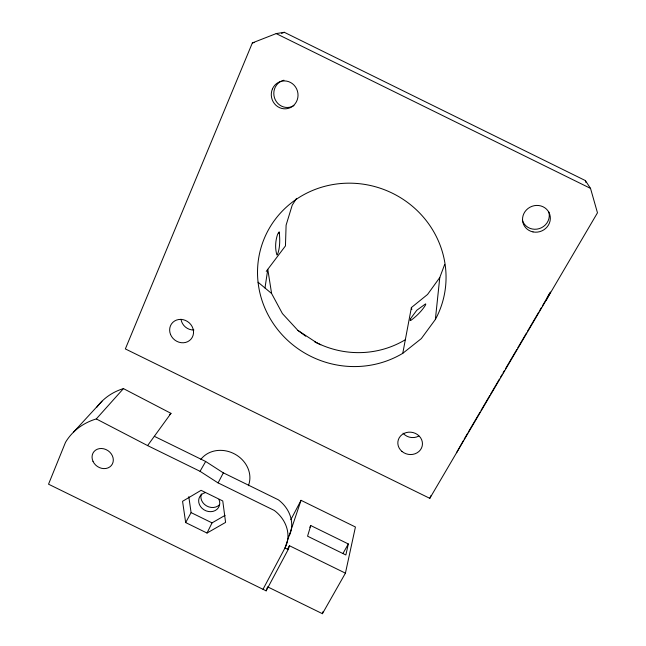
<?xml version="1.0" encoding="UTF-8"?>
<svg xmlns="http://www.w3.org/2000/svg" width="646" height="646" viewBox="0 0 646 646"><rect width="100%" height="100%" fill="white"/><g stroke="black" fill="none" stroke-linecap="round" stroke-linejoin="round"><path stroke-width="0.97" d="M279.355 233.392L279.427 232.366A10.78 1.13 -71.4 0 0 277.457 234.756C275.366 241.047 274.913 248.71 276.94 254.952L277.441 254.669C280.001 247.983 280.017 240.449 279.355 233.392L278.773 233.125M435.364 319.479A94.776 91.175 22.3 0 0 364.005 184.296A94.776 91.175 22.3 0 0 259.805 292.501A94.776 91.175 22.3 0 0 402.773 353.322L421.321 338.601L435.364 319.479L439.781 277.53L444.69 264.408M264.981 287.987L267.799 269.309L271.595 293.502L282.415 313.593L297.935 330.429L305.703 336.203M402.773 353.322L411.381 307.577L427.555 294.463L439.781 277.53M267.541 586.802L322.419 613.7L345.424 573.163L355.429 527.007L301.044 500.327L290.853 519.65M348.315 543.956L345.86 554.971L307.553 536.188L310.774 525.545L348.315 543.956L342.945 553.525M322.419 613.7L322.887 611.762M96.294 418.931L147.595 445.587L170.988 413.351L123.443 388.609L96.294 418.931A68.508 58.552 32.7 0 0 65.504 442.34L48.531 484.193L266.152 590.84L288.181 549.544L289.448 545.725L345.424 573.163M288.786 536.697L284.983 547.978L263.011 589.297M289.101 535.768L301.044 500.327M266.152 590.84L267.258 587.61M252.368 42.902L125.348 348.921L429.792 498.341L597.469 212.817L590.517 188.382L585.381 180.573L284.305 32.3L276.189 33.592L252.368 42.902L254.185 42.571M429.792 498.341L430.995 495.579M549.108 294.011L546.145 300.204L550.513 292.089L546.936 298.186M207.019 533.039L225.591 522.396L222.765 500.957L201.084 490.33L182.56 501.304L185.668 522.574L207.019 533.039L212.041 522.88L225.074 515.363M218.098 482.893L223.346 472.84M287.583 549.221L289.448 545.725M309.83 527.298L310.774 525.545M185.668 522.574L191.095 512.609L188.802 496.653M456.601 452.701L463.222 440.863M147.595 445.587L200.042 471.305L205.678 461.486L223.04 472.686L278.394 499.834A33.317 28.844 23 0 1 289.15 535.97M464.167 439.167L467.744 433.078M468.77 431.334L480.01 412.188M481.028 410.452L489.716 395.651M490.742 393.915L499.423 379.121M500.448 377.377L501.974 374.769M503 373.025L504.534 370.416M505.552 368.672L516.792 349.526M517.817 347.79L526.498 332.997M527.524 331.253L538.764 312.107M539.79 310.371L541.316 307.754M542.341 306.018L545.918 299.922M296.514 198.395L292.218 205.17L286.105 225.139L285.451 245.908L266.241 271.377M73.434 432.239L102.003 401.206M169.454 414.659L170.988 413.351M281.559 33.374L284.305 32.3M314.4 341.645L320.771 344.778M154.329 436.308L205.678 461.486M288.181 549.544L284.983 547.978A34.02 29.312 23.1 0 0 274.324 510.461L217.783 482.74L200.042 471.305M191.095 512.609L212.041 522.88M276.189 33.592L590.517 188.382M297.935 330.429L316.823 342.832M258.061 282.221L271.595 293.502M585.381 180.573L585.922 182.447M411.381 307.577L411.825 309.531M193.905 330.009A11.919 10.885 39.1 0 1 181.009 319.245M548.785 211.904A13.865 13.098 -24.3 0 1 539.362 228.595A13.865 13.098 -24.3 0 1 522.388 220.278M293.962 105.573A13.816 13.178 77.5 0 1 275.366 99.968A13.816 13.178 77.5 0 1 281.511 81.057M282.31 80.726A13.816 13.178 77.5 0 1 283.965 80.225M405.333 339.723A91.038 87.961 22.1 0 1 317.162 343.002M96.892 407.133A63.591 55.314 33 0 1 123.443 388.609M200.841 459.395A27.374 23.983 27 0 1 235.023 454.203A27.374 23.983 27 0 1 248.387 485.711M219.592 504.655A10.756 9.327 26.9 0 1 206.445 505.834A10.756 9.327 26.9 0 1 201.35 493.932M218.994 499.415A10.845 9.383 26.9 0 1 213.188 511.333A10.845 9.383 26.9 0 1 199.428 504.583A10.845 9.383 26.9 0 1 205.186 492.648M418.81 436.034A11.886 10.804 10.4 0 1 403.047 433.191M410.493 318.761L410.186 320.44L410.783 320.448C416.339 316.387 421.572 311.235 425.278 305.445A10.764 0.993 -55.5 0 0 425.294 304.08L416.791 310.258L410.493 318.761M170.552 334.523A12.387 11.24 38.7 0 0 191.079 339.053A12.387 11.24 38.7 0 0 183.149 319.681A12.387 11.24 38.7 0 0 170.552 334.523M533.023 231.914A14.042 13.259 -23.9 0 0 549.827 214.617A14.042 13.259 -23.9 0 0 526.466 209.885A14.042 13.259 -23.9 0 0 533.023 231.914M272.475 88.841A13.994 13.348 77 0 0 285.96 108.794A13.994 13.348 77 0 0 295.537 86.992A13.994 13.348 77 0 0 272.475 88.841M401.909 451.392A12.355 11.16 10.8 0 0 422.193 446.071A12.355 11.16 10.8 0 0 406.318 432.57A12.355 11.16 10.8 0 0 401.909 451.392M92.976 461.292A11.127 9.512 34.6 0 0 111.298 465.572A11.127 9.512 34.6 0 0 103.764 448.8A11.127 9.512 34.6 0 0 92.976 461.292"/></g></svg>
